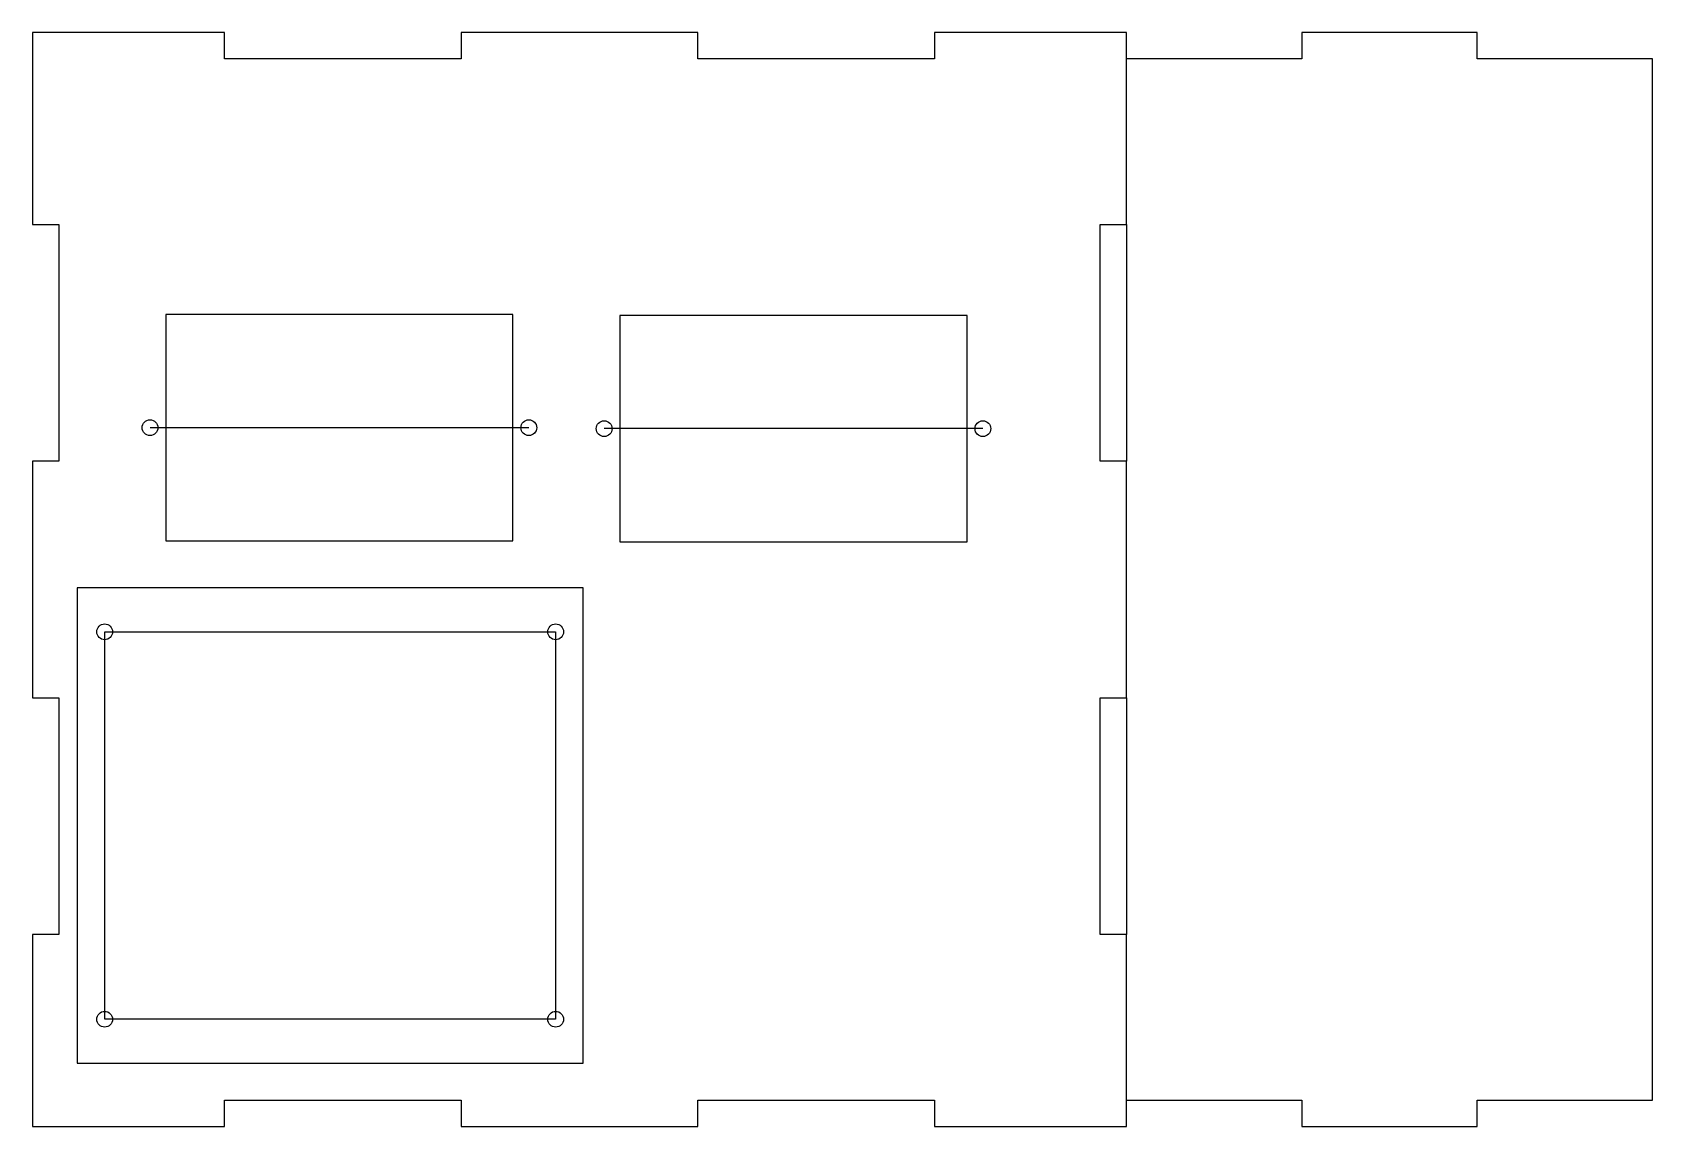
# Model space of a CAD drawing. Header units: millimetres. Extents: x -13 to 295, y -211 to -3.
import ezdxf

# ---------------------------------------------------------------- set-up
doc = ezdxf.new("R2010")
doc.units = ezdxf.units.MM
doc.layers.get('0').update_dxf_attribs({"linetype": 'CONTINUOUS'})

msp = doc.modelspace()

# ---------------------------------------------------------------- linework, layer by layer
for p, q in [((-13.35, -3.19), (-13.35, -39.69)), ((23.15, -3.19), (-13.35, -3.19)), ((23.15, -8.19), (23.15, -3.19)), ((68.15, -3.19), (68.15, -8.19)), ((113.15, -3.19), (68.15, -3.19)), ((113.15, -8.19), (113.15, -3.19)), ((194.65, -3.19), (158.15, -3.19)), ((158.15, -3.19), (158.15, -8.19)), ((194.65, -39.69), (194.65, -3.19)), ((194.65, -8.19), (194.65, -3.19)), ((261.32, -3.19), (227.98, -3.19)), ((227.98, -3.19), (227.98, -8.19)), ((261.32, -8.19), (261.32, -3.19)), ((68.15, -8.19), (23.15, -8.19)), ((158.15, -8.19), (113.15, -8.19)), ((227.98, -8.19), (194.65, -8.19)), ((294.65, -8.19), (261.32, -8.19)), ((294.65, -206.19), (294.65, -8.19)), ((-13.35, -39.69), (-8.35, -39.69)), ((-8.35, -39.69), (-8.35, -84.69)), ((189.65, -39.69), (194.65, -39.69)), ((189.65, -84.69), (189.65, -39.69)), ((189.65, -39.69), (194.65, -39.69)), ((189.65, -84.69), (189.65, -39.69)), ((194.65, -39.69), (194.65, -84.69)), ((81.01, -78.33), (9.01, -78.33)), ((167.34, -78.51), (95.34, -78.51)), ((-13.35, -84.69), (-13.35, -129.69)), ((-8.35, -84.69), (-13.35, -84.69)), ((194.65, -84.69), (189.65, -84.69)), ((194.65, -84.69), (189.65, -84.69)), ((194.65, -129.69), (194.65, -84.69)), ((-13.35, -129.69), (-8.35, -129.69)), ((-8.35, -129.69), (-8.35, -174.69)), ((189.65, -129.69), (194.65, -129.69)), ((189.65, -174.69), (189.65, -129.69)), ((189.65, -129.69), (194.65, -129.69)), ((189.65, -174.69), (189.65, -129.69)), ((194.65, -129.69), (194.65, -174.69)), ((-8.35, -174.69), (-13.35, -174.69)), ((-13.35, -174.69), (-13.35, -211.19)), ((194.65, -174.69), (189.65, -174.69)), ((194.65, -174.69), (189.65, -174.69)), ((194.65, -211.19), (194.65, -174.69)), ((23.15, -211.19), (23.15, -206.19)), ((23.15, -206.19), (68.15, -206.19)), ((68.15, -206.19), (68.15, -211.19)), ((113.15, -211.19), (113.15, -206.19)), ((113.15, -206.19), (158.15, -206.19)), ((158.15, -206.19), (158.15, -211.19)), ((194.65, -206.19), (227.98, -206.19)), ((194.65, -211.19), (194.65, -206.19)), ((227.98, -206.19), (227.98, -211.19)), ((261.32, -206.19), (294.65, -206.19)), ((261.32, -211.19), (261.32, -206.19)), ((-13.35, -211.19), (23.15, -211.19)), ((68.15, -211.19), (113.15, -211.19)), ((158.15, -211.19), (194.65, -211.19)), ((227.98, -211.19), (261.32, -211.19))]:
    msp.add_line(p, q)
for points in [[(78.01, -56.83), (12.01, -56.83), (12.01, -99.83), (78.01, -99.83)], [(164.34, -57.01), (98.34, -57.01), (98.34, -100.01), (164.34, -100.01)], [(91.35, -108.76), (-4.85, -108.76), (-4.85, -199.16), (91.35, -199.16)], [(86.12, -190.79), (0.39, -190.79), (0.39, -117.13), (86.12, -117.13)]]:
    msp.add_lwpolyline(points, close=True)
for centre in [(9.01, -78.33), (81.01, -78.33), (95.34, -78.51), (167.34, -78.51), (0.39, -117.13), (86.12, -117.13), (0.39, -190.79), (86.12, -190.79)]:
    msp.add_circle(centre, 1.5)

doc.saveas('drawing.dxf')
